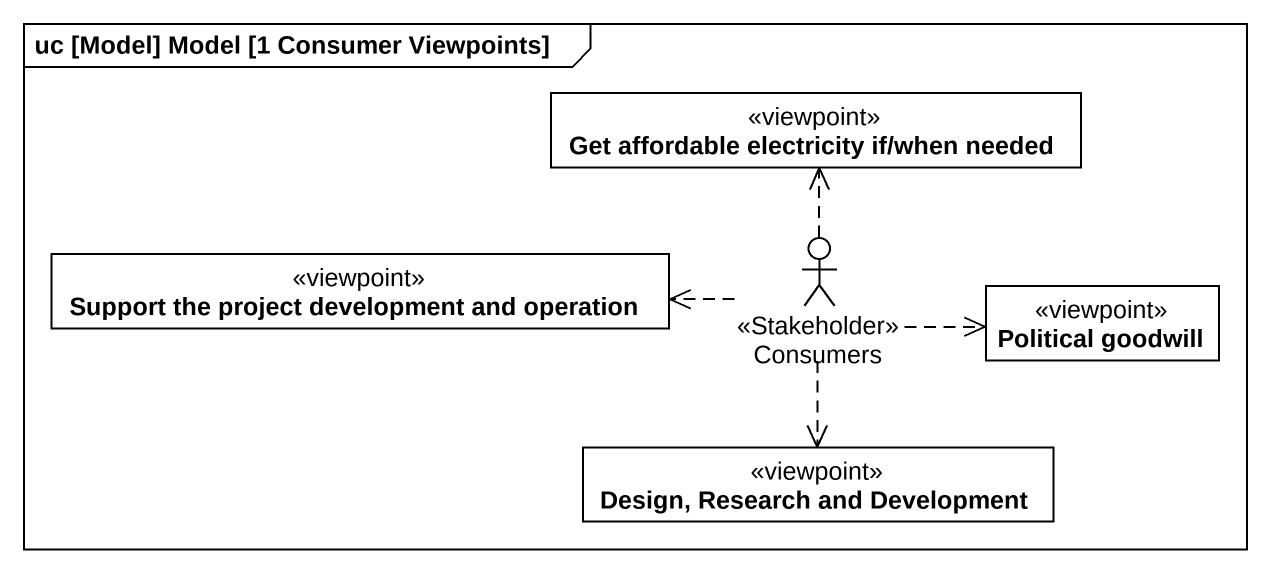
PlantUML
@startuml
mainframe uc [Model] Model [1 Consumer Viewpoints]
allowmixing
hide circle
hide empty members
class "Get affordable electricity if/when needed" as Get_affordable_electricity <<viewpoint>>
actor Consumers <<Stakeholder>>
class "Support the project development and operation" as Support_the_project <<viewpoint>>
class "Political goodwill" as Political_goodwill <<viewpoint>>
class "Design, Research and Development" as Design_Research_and <<viewpoint>>
Consumers .up.> Get_affordable_electricity
Consumers .left.> Support_the_project
Consumers .right.> Political_goodwill
Consumers ..> Design_Research_and
@enduml
